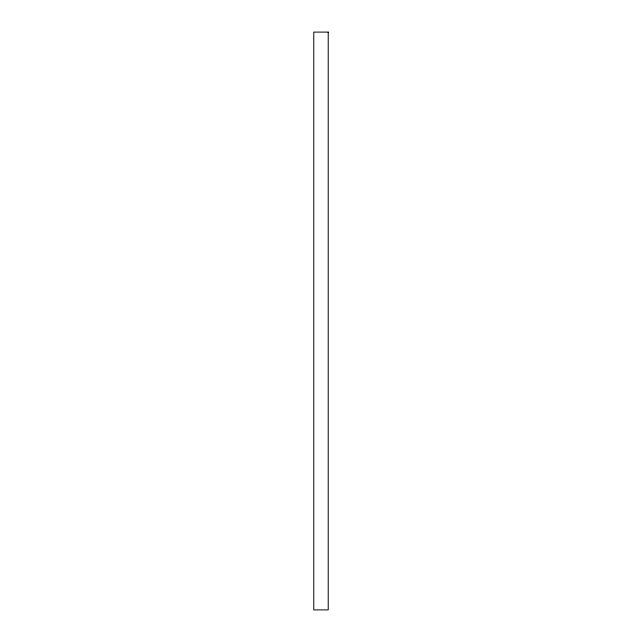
<?xml version="1.0" encoding="UTF-8"?>
<svg xmlns="http://www.w3.org/2000/svg" width="642" height="642" viewBox="0 0 642 642"><rect width="100%" height="100%" fill="white"/><g stroke="black" fill="none" stroke-linecap="round" stroke-linejoin="round"><path stroke-width="0.96" d="M328.222 32.1L313.777 32.1L313.777 609.9L328.222 609.9L328.222 32.1"/></g></svg>
